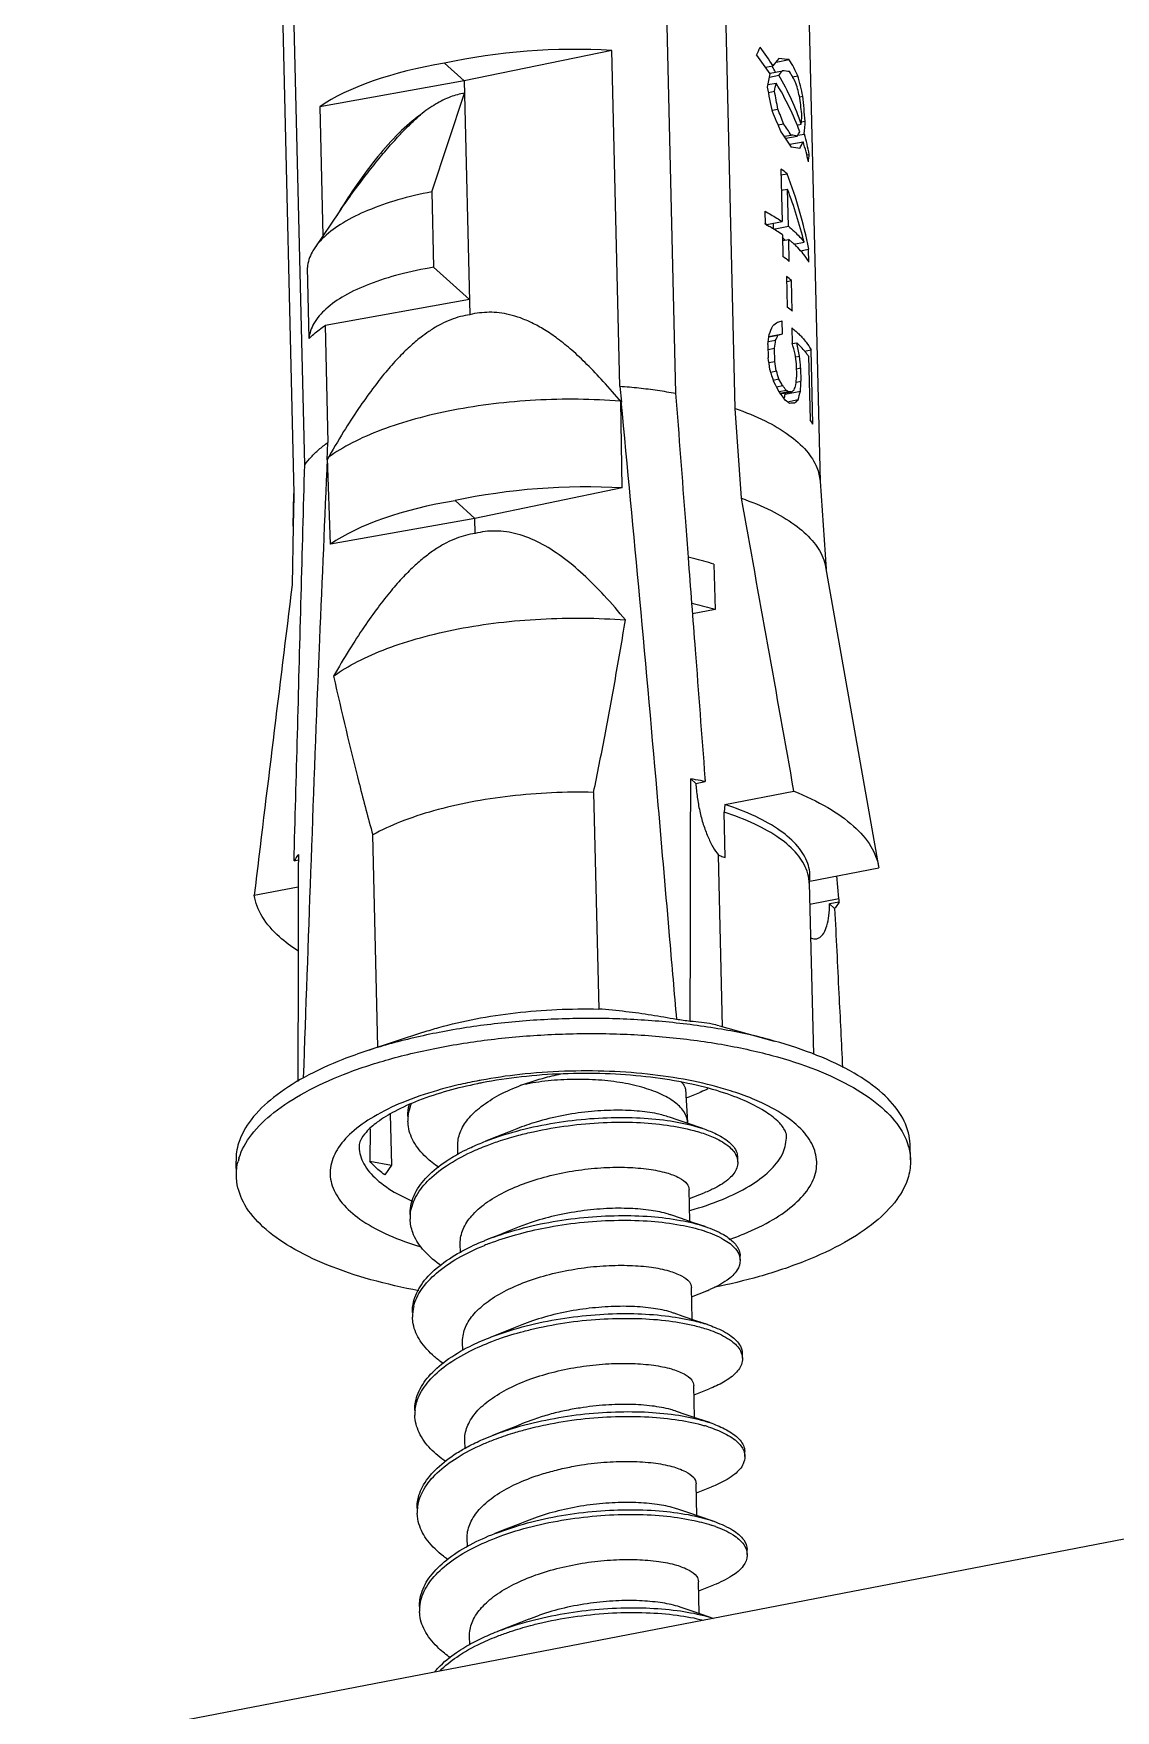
# Model space of a CAD drawing. Header units: millimetres. Extents: x 306 to 1885, y 393 to 1000.
# Drawn here: x 826.58 to 839.74, y 707.67 to 728.05 of the extents above; entities that cross this region are included whole.
import ezdxf

# ---------------------------------------------------------------- set-up
doc = ezdxf.new("R2010")
doc.units = ezdxf.units.MM

# ---------------------------------------------------------------- blocks, each defined once
blk = doc.blocks.new('u51')
at = {"color": 7}
for p, q in [((5.06, -62.836), (54.613, -53.288)), ((49.308, -54.558), (49.311, -54.663)), ((46.517, -54.938), (46.526, -55.326)), ((48.591, -54.872), (48.46, -54.92)), ((46.523, -55.215), (46.341, -55.287)), ((45.934, -55.658), (45.935, -55.716)), ((49.337, -55.756), (49.339, -55.855)), ((46.545, -56.13), (46.555, -56.518)), ((48.489, -56.112), (48.62, -56.064)), ((46.552, -56.407), (46.37, -56.479)), ((45.962, -56.85), (45.964, -56.908)), ((49.366, -56.943), (49.368, -57.047)), ((48.517, -57.304), (48.648, -57.256)), ((46.574, -57.322), (46.583, -57.71)), ((46.581, -57.599), (46.399, -57.67)), ((45.991, -58.042), (45.993, -58.1)), ((49.394, -58.135), (49.397, -58.239)), ((48.546, -58.496), (48.677, -58.448)), ((46.603, -58.514), (46.612, -58.902)), ((46.61, -58.791), (46.427, -58.862)), ((46.02, -59.234), (46.021, -59.292)), ((49.423, -59.331), (49.426, -59.431)), ((46.632, -59.706), (46.641, -60.094)), ((48.575, -59.688), (48.706, -59.64)), ((46.638, -59.983), (46.456, -60.054)), ((50.261, -60.388), (50.342, -60.274)), ((52.146, -60.255), (52.151, -60.439)), ((43.949, -60.453), (43.953, -60.636)), ((46.049, -60.426), (46.05, -60.484)), ((49.452, -60.518), (49.455, -60.624)), ((50.523, -60.437), (50.261, -60.388)), ((50.276, -61.01), (50.261, -60.388)), ((50.521, -60.833), (50.523, -60.437)), ((46.475, -60.836), (46.664, -60.899)), ((46.66, -60.898), (46.661, -60.908)), ((46.686, -61.316), (46.661, -60.908)), ((45.18, -63.818), (45.13, -61.74)), ((46.271, -62.082), (45.605, -61.898)), ((49.872, -62.006), (50.562, -61.779)), ((50.426, -61.823), (50.488, -64.405)), ((46.233, -62.071), (46.283, -64.16)), ((47.803, -64.922), (47.74, -62.288)), ((44.818, -63.587), (44.933, -63.565)), ((45.174, -63.564), (44.822, -63.632)), ((44.871, -63.509), (44.933, -63.565)), ((44.822, -63.632), (44.843, -63.908)), ((51.929, -63.671), (51.394, -63.774)), ((45.174, -63.844), (44.334, -64.006)), ((44.337, -64.022), (44.334, -64.006)), ((45.177, -63.818), (45.173, -63.852)), ((44.981, -67.663), (44.337, -64.022)), ((46.202, -64.13), (46.215, -64.68)), ((51.445, -64.089), (51.393, -64.1)), ((51.393, -64.168), (51.393, -64.1)), ((51.444, -64.136), (51.443, -64.169)), ((46.206, -64.774), (45.366, -64.936)), ((46.206, -64.774), (46.215, -64.68)), ((50.651, -65.022), (50.653, -65.028)), ((46.559, -65.031), (46.444, -65.053)), ((46.559, -65.031), (46.621, -65.087)), ((46.326, -67.146), (46.6, -67.093)), ((46.34, -67.696), (46.326, -67.146)), ((51.454, -68.158), (51.468, -67.445)), ((45.049, -68.706), (44.976, -67.635)), ((49.243, -68.07), (49.247, -68.253)), ((49.247, -68.253), (51.003, -67.939)), ((51.003, -67.939), (51.037, -68.983)), ((47.454, -68.623), (49.247, -68.253)), ((49.485, -68.468), (49.247, -68.253)), ((51.454, -68.158), (51.446, -68.554)), ((51.446, -68.529), (51.454, -68.158)), ((45.4, -83.262), (45.048, -68.695)), ((46.004, -68.497), (46.079, -69.588)), ((47.454, -68.623), (47.471, -69.677)), ((51.446, -68.54), (51.446, -68.529)), ((51.446, -68.554), (51.446, -68.54)), ((51.798, -83.133), (51.446, -68.554)), ((51.042, -68.966), (51.033, -69.176)), ((51.315, -68.905), (51.667, -83.484)), ((51.067, -70.598), (51.033, -69.176)), ((45.135, -69.398), (45.157, -70.303)), ((45.187, -70.223), (45.169, -69.451)), ((45.446, -69.67), (45.316, -69.696)), ((46.079, -69.588), (46.431, -84.167)), ((47.483, -69.86), (47.465, -69.664)), ((45.338, -69.91), (45.28, -69.922)), ((45.28, -69.922), (45.284, -70.081)), ((45.471, -69.763), (45.287, -69.799)), ((45.528, -69.765), (45.397, -69.791)), ((45.534, -69.774), (45.435, -69.793)), ((45.546, -69.795), (45.461, -69.812)), ((45.579, -69.852), (45.503, -69.866)), ((47.157, -84.353), (46.805, -69.774)), ((47.483, -69.86), (47.582, -73.941)), ((45.335, -70.071), (45.284, -70.081)), ((45.337, -70.131), (45.333, -69.971)), ((45.617, -69.934), (45.548, -69.947)), ((45.648, -70.032), (45.58, -70.045)), ((45.237, -70.287), (45.157, -70.303)), ((45.344, -70.215), (45.298, -70.224)), ((45.67, -70.147), (45.598, -70.161)), ((45.598, -70.161), (45.602, -70.32)), ((45.681, -70.305), (45.602, -70.32)), ((45.682, -70.365), (45.678, -70.205)), ((45.387, -70.377), (45.332, -70.387)), ((45.392, -70.569), (45.388, -70.383)), ((45.672, -70.463), (45.505, -70.496)), ((45.505, -70.496), (45.509, -70.655)), ((45.673, -70.458), (45.561, -70.479)), ((45.678, -70.401), (45.589, -70.418)), ((51.262, -70.439), (51.283, -71.302)), ((49.376, -73.571), (49.307, -70.729)), ((49.312, -70.912), (51.067, -70.598)), ((45.386, -70.773), (45.395, -71.145)), ((45.456, -71.193), (45.447, -70.821)), ((49.312, -70.912), (49.748, -71.305)), ((45.454, -71.134), (45.395, -71.145)), ((49.77, -72.222), (49.748, -71.305)), ((45.183, -71.367), (45.187, -71.527)), ((45.287, -71.507), (45.187, -71.527)), ((45.424, -71.377), (45.43, -71.644)), ((45.507, -71.701), (45.5, -71.435)), ((50.895, -71.979), (51.193, -71.541)), ((45.367, -71.588), (45.243, -71.612)), ((45.505, -71.629), (45.43, -71.644)), ((51.132, -73.257), (51.094, -71.687)), ((45.613, -71.769), (45.434, -71.803)), ((45.434, -71.803), (45.445, -72.256)), ((45.695, -71.825), (45.511, -71.86)), ((45.526, -72.499), (45.511, -71.86)), ((45.619, -71.84), (45.618, -71.772)), ((45.721, -71.988), (45.718, -71.828)), ((45.52, -72.241), (45.445, -72.256)), ((49.77, -72.222), (49.372, -73.422)), ((45.524, -72.427), (45.449, -72.442)), ((45.21, -72.672), (45.18, -72.678)), ((45.32, -72.91), (45.24, -72.925)), ((45.418, -72.8), (45.255, -72.831)), ((45.466, -72.873), (45.325, -72.9)), ((45.482, -72.897), (45.401, -72.912)), ((45.275, -73.073), (45.229, -73.082)), ((45.329, -73.034), (45.277, -73.044)), ((45.559, -73.037), (45.492, -73.05)), ((45.296, -73.378), (45.259, -73.386)), ((45.632, -73.215), (45.562, -73.228)), ((49.376, -73.571), (51.132, -73.257)), ((45.682, -73.526), (45.584, -73.544)), ((45.675, -73.43), (45.602, -73.444)), ((47.582, -73.941), (49.376, -73.571)), ((49.614, -73.786), (49.376, -73.571)), ((45.383, -73.622), (45.317, -73.634)), ((45.657, -73.665), (45.507, -73.694)), ((45.664, -73.617), (45.55, -73.639)), ((45.711, -73.737), (45.621, -73.754)), ((45.584, -73.798), (45.423, -73.829))]:
    blk.add_line(p, q, dxfattribs=at)
for points in [[(48.591, -54.872), (48.692, -54.831), (48.839, -54.773), (48.973, -54.721)], [(46.347, -54.881), (46.473, -54.923), (46.629, -54.976), (46.737, -55.013)], [(48.62, -56.064), (48.721, -56.023), (48.868, -55.965), (49.002, -55.913)], [(46.36, -56.068), (46.501, -56.115), (46.657, -56.168), (46.766, -56.205)], [(46.389, -57.26), (46.53, -57.307), (46.687, -57.36), (46.794, -57.397)], [(48.648, -57.256), (48.75, -57.215), (48.897, -57.157), (49.031, -57.105)], [(48.677, -58.448), (48.778, -58.407), (48.925, -58.349), (49.06, -58.297)], [(46.417, -58.452), (46.559, -58.499), (46.715, -58.552), (46.823, -58.589)], [(48.706, -59.64), (48.807, -59.599), (48.954, -59.541), (49.088, -59.489)], [(46.446, -59.644), (46.588, -59.691), (46.744, -59.744), (46.852, -59.781)], [(48.735, -60.832), (48.836, -60.791), (48.983, -60.733), (49.117, -60.681)], [(46.664, -60.899), (46.773, -60.936), (46.881, -60.973)], [(46.679, -61.208), (46.654, -61.218), (46.51, -61.275)]]:
    blk.add_lwpolyline(points, dxfattribs=at)
for centre, radius, start, end in [((49.415, -54.976), 0.504, 354.7039, 1.1412), ((46.887, -54.436), 1.66, 250.0499, 252.0039), ((49.454, -56.171), 0.493, 352.1502, 1.5542), ((46.984, -55.411), 1.888, 252.2546, 253.6495), ((49.498, -57.361), 0.478, 354.6307, 1.3302), ((49.492, -58.553), 0.512, 346.7225, 1.2393), ((47.014, -60.368), 1.616, 111.8445, 112.8096), ((47.034, -60.417), 1.669, 111.322, 111.8467), ((47.904, -56.392), 3.262, 290.9606, 292.0734), ((47.007, -57.909), 1.768, 251.5713, 251.9629), ((49.561, -59.748), 0.473, 354.8527, 1.6505), ((51.426, -60.263), 0.72, 342.8386, 346.1082), ((46.869, -60.905), 0.209, 180.9523, 185.0288), ((49.563, -60.934), 0.498, 354.6447, 1.1489), ((48.088, -55.816), 5.677, 280.9046, 281.4415), ((48.056, -55.359), 6.165, 280.3852, 280.9053), ((48.13, -55.734), 5.783, 280.8839, 283.1819), ((47.739, -55.004), 7.219, 261.1414, 262.4887), ((43.021, -63.767), 1.807, 4.2975, 5.7168), ((-1028.583, 66.508), 1088.326, 352.930036, 353.130174), ((45.665, -63.804), 0.484, 181.6257, 184.4919), ((50.638, -63.601), 0.943, 323.0698, 325.0182), ((50.704, -63.646), 0.864, 324.9883, 329.1221), ((53.854, -64.2), 2.411, 177.3806, 178.5009), ((19.155, -73.009), 32.493, 14.2299, 15.3558), ((935.925, 92.846), 904.428, 190.046915, 190.27614), ((1.49, -77.446), 50.707, 12.6591, 14.1765), ((45.845, -65.145), 0.606, 4.34, 8.6995), ((47.67, -59.128), 6.05, 258.3069, 258.8714), ((47.716, -58.892), 6.291, 258.8748, 259.9747), ((45.779, -69.032), 0.741, 209.5787, 214.4705), ((46.39, -68.346), 1.626, 233.3232, 235.6171), ((46.385, -68.49), 1.612, 233.8903, 235.0473), ((45.862, -69.76), 0.818, 214.4589, 217.637), ((45.909, -69.724), 0.878, 217.6199, 219.2076), ((45.977, -69.668), 0.966, 219.2544, 223.6228), ((46.087, -69.563), 1.117, 223.6173, 227.5233), ((46.31, -69.662), 1.445, 230.2264, 233.3194), ((46.306, -70.052), 1.423, 230.2031, 233.3427), ((46.099, -70.776), 1.095, 224.5199, 225.2904), ((46.386, -70.166), 1.547, 231.524, 235.0735), ((46.146, -70.729), 1.161, 225.3065, 227.8005), ((46.21, -70.659), 1.256, 227.7924, 229.5156), ((46.277, -70.58), 1.359, 229.5202, 231.472), ((46.163, -71.025), 0.919, 221.5437, 222.1032), ((46.194, -70.998), 0.96, 222.1141, 224.1951), ((46.611, -70.494), 1.616, 235.4672, 236.1983), ((46.805, -69.769), 2.329, 241.6422, 242.165), ((46.631, -70.465), 1.651, 236.1965, 236.4201), ((42.605, -66.825), 9.764, 328.1342, 328.4504), ((46.395, -71.253), 1.52, 231.4922, 235.1053)]:
    blk.add_arc(centre, radius, start, end, dxfattribs=at)
for centre, major_axis, ratio, start_param, end_param in [((48.216, -67.323), (3.201, -0.006), 0.38893, -1.162162, -0.513136), ((48.216, -67.323), (3.197, 0.162), 0.407554, -1.832151, -1.183125), ((48.259, -69.106), (2.349, 3.812), 0.551564, -4.237795, -4.211859), ((48.259, -69.123), (3.167, 1.033), 0.246051, 2.640896, 2.675474), ((48.259, -69.092), (3.187, 0.556), 0.042755, -2.720906, -2.67763), ((48.259, -69.106), (2.202, 3.573), 0.551564, -4.22456, -4.20973), ((48.253, -68.873), (3.14, -0.939), 0.71832, -2.406864, -2.363283), ((48.251, -68.778), (1.057, 14.257), 0.202214, -4.625782, -4.617132), ((48.267, -69.435), (1.198, 11.179), 0.255105, -4.645742, -4.637098), ((48.265, -69.348), (2.593, 3.203), 0.561879, -4.152469, -4.135178), ((48.263, -69.275), (3.176, 0.901), 0.181166, 2.641857, 2.667811), ((48.262, -69.219), (3.189, 0.48), 0.101259, -2.701289, -2.675298), ((48.257, -69.036), (3.178, -0.663), 0.674459, -2.488662, -2.46257), ((48.251, -68.778), (0.991, 13.366), 0.202214, -4.623653, -4.622654), ((48.254, -68.909), (-2.505, 2.595), 0.77897, 1.225063, 1.25124), ((48.249, -68.711), (-2.235, 3.063), 0.757619, 1.378357, 1.413425), ((48.237, -68.192), (-1.442, 6.265), 0.464905, -4.543865, -4.517414), ((48.285, -70.187), (-1.591, 16.545), 0.179147, 1.5472, 1.555849), ((48.245, -68.526), (-1.47, 5.743), 0.5038, -4.59257, -4.575062), ((48.214, -67.241), (-1.516, 13.466), 0.220033, -4.527467, -4.518693), ((48.185, -66.036), (-1.591, 16.545), 0.179147, -4.483732, -4.474883), ((48.277, -69.859), (-1.442, 6.265), 0.464905, 7.805353, 7.831289), ((48.269, -69.53), (-1.516, 13.466), 0.220033, -4.69248, -4.683836), ((48.271, -69.622), (-1.517, 5.214), 0.549082, 1.531072, 1.557012), ((48.322, -71.724), (1.198, 11.179), 0.255105, 1.472301, 1.481074), ((48.28, -69.979), (3.185, 0.676), 0.043463, 2.584807, 2.61969), ((48.291, -70.439), (2.593, 3.203), 0.561879, -4.291547, -4.274039), ((48.299, -70.773), (2.349, 3.812), 0.551564, -4.455463, -4.429012), ((48.351, -72.929), (1.057, 14.257), 0.202214, 1.40495, 1.413799), ((48.284, -70.139), (3.185, 0.676), 0.043463, 2.584807, 2.61969), ((48.287, -70.254), (3.167, 1.033), 0.246051, 2.484257, 2.519325), ((48.321, -71.699), (-1.908, 3.684), 0.706196, 1.176305, 1.410815), ((48.317, -71.511), (-1.897, 3.707), 0.703886, 1.250456, 1.414979), ((48.307, -71.113), (2.281, 3.985), 0.545413, -4.048997, -4.02558), ((48.348, -72.811), (2.939, -1.682), 0.775373, -2.552895, -2.465509), ((48.344, -72.654), (2.939, -1.682), 0.775373, -2.529477, -2.443036), ((48.329, -72.024), (3.123, 1.434), 0.387487, 2.668754, 2.716285), ((48.334, -72.201), (3.189, 0.462), 0.11506, -2.847848, -2.756937), ((48.334, -72.201), (3.183, -0.608), 0.663239, -2.600714, -2.509803), ((48.308, -71.14), (1.463, 7.66), 0.359874, -4.409085, -4.388043), ((48.334, -72.218), (3.123, 1.434), 0.387487, 2.643354, 2.673373), ((48.344, -72.654), (2.939, -1.682), 0.775373, -2.400124, -2.185783), ((48.337, -72.346), (3.189, 0.462), 0.11506, -2.822448, -2.756937), ((48.337, -72.346), (3.183, -0.608), 0.663239, -2.600714, -2.535202), ((48.329, -72.024), (-1.805, 3.93), 0.680837, 1.496448, 1.556807), ((48.385, -74.325), (-1.441, 9.954), 0.297032, 1.402673, 1.433361), ((48.318, -71.575), (1.463, 7.66), 0.359874, -4.451189, -4.438073), ((48.374, -73.89), (-1.441, 9.954), 0.297032, 1.452704, 1.474686), ((48.348, -72.811), (2.939, -1.682), 0.775373, -2.423405, -2.209064), ((48.334, -72.218), (-1.805, 3.93), 0.680837, 1.471048, 1.515482), ((48.363, -73.441), (-1.805, 3.93), 0.680837, 1.254267, 1.314626), ((48.359, -73.246), (-1.805, 3.93), 0.680837, 1.295592, 1.340026), ((48.318, -71.575), (-1.441, 9.954), 0.297032, -4.58861, -4.566627), ((48.308, -71.14), (-1.441, 9.954), 0.297032, -4.547285, -4.516597), ((48.344, -72.641), (3.201, -0.006), 0.38893, -1.162162, -0.513136), ((48.356, -73.118), (3.183, -0.608), 0.663239, -2.666225, -2.600714), ((48.374, -73.89), (1.463, 7.66), 0.359874, -4.701927, -4.688811), ((48.385, -74.325), (1.463, 7.66), 0.359874, 7.814413, 7.835455), ((48.359, -73.263), (3.183, -0.608), 0.663239, -2.691624, -2.600714), ((48.356, -73.118), (3.189, 0.462), 0.11506, -2.756937, -2.691426), ((48.359, -73.246), (3.123, 1.434), 0.387487, 2.482313, 2.512332), ((48.363, -73.441), (3.123, 1.434), 0.387487, 2.439401, 2.486932), ((48.359, -73.263), (2.935, -0.561), 0.663239, -2.655168, -2.6193), ((48.348, -72.811), (2.939, -1.682), 0.775373, -2.166151, -2.07971), ((48.344, -72.654), (2.939, -1.682), 0.775373, -2.143678, -2.056293), ((48.344, -72.641), (3.197, 0.162), 0.407554, -1.832151, -1.183125), ((48.359, -73.263), (3.189, 0.462), 0.11506, -2.756937, -2.666026), ((48.385, -74.352), (2.281, 3.985), 0.545413, -4.522181, -4.498764)]:
    blk.add_ellipse(centre, major_axis=major_axis, ratio=ratio, start_param=start_param, end_param=end_param, dxfattribs=at)
for points, start_tangent, end_tangent in [([(49.67, -54.243), (49.467, -54.41), (49.17, -54.579), (48.953, -54.671)], (-0.704635, -0.70957), (-0.93421, -0.356724)), ([(49.732, -54.234), (49.693, -54.278), (49.468, -54.467), (49.268, -54.588)], (-0.640536, -0.767928), (-0.884149, -0.467205)), ([(49.543, -54.402), (49.684, -54.515), (49.843, -54.71), (49.915, -54.917), (49.918, -54.966)], (0.820117, -0.572196), (0.020393, -0.999792)), ([(49.268, -54.588), (49.171, -54.636), (48.973, -54.721)], (-0.884149, -0.467205), (-0.931997, -0.362467)), ([(48.973, -54.721), (48.817, -54.778), (48.42, -54.888), (48, -54.964), (47.575, -55.003), (47.164, -55.007), (46.788, -54.976), (46.462, -54.914), (46.348, -54.881)], (-0.931997, -0.362467), (-0.951613, 0.3073)), ([(48.569, -54.794), (48.419, -54.831), (47.998, -54.906), (47.573, -54.946), (47.163, -54.95), (46.786, -54.919), (46.466, -54.858)], (-0.966818, -0.255465), (-0.969004, 0.247045)), ([(49.311, -54.663), (49.31, -54.702), (49.261, -54.871), (49.147, -55.031), (48.972, -55.178), (48.742, -55.31), (48.472, -55.42)], (0.027697, -0.999616), (-0.946321, -0.323229)), ([(48.953, -54.671), (48.815, -54.72), (48.569, -54.794)], (-0.93421, -0.356724), (-0.966818, -0.255465)), ([(46.737, -55.013), (46.78, -55.027), (46.991, -55.072), (47.244, -55.095), (47.53, -55.094), (47.842, -55.064), (48.16, -55.006), (48.46, -54.92)], (0.943724, -0.330734), (0.946321, 0.323229)), ([(49.916, -55.022), (49.895, -55.128), (49.786, -55.335), (49.591, -55.531), (49.321, -55.708), (48.987, -55.861)], (-0.091869, -0.995771), (-0.933625, -0.358251)), ([(49.919, -55.023), (49.897, -55.185), (49.787, -55.392), (49.593, -55.588), (49.322, -55.766), (49.303, -55.776)], (0.020393, -0.999792), (-0.882461, -0.470386)), ([(45.934, -55.658), (45.934, -55.649), (45.983, -55.519), (46.121, -55.396), (46.341, -55.287)], (-0.035502, 0.99937), (0.931681, 0.363279)), ([(48.472, -55.42), (48.175, -55.504), (47.865, -55.562), (47.56, -55.592), (47.272, -55.595), (47.011, -55.573), (46.795, -55.528), (46.641, -55.466), (46.549, -55.391), (46.527, -55.326)], (-0.946321, -0.323229), (-0.064729, 0.997903)), ([(49.576, -55.597), (49.629, -55.636), (49.82, -55.825), (49.926, -56.028), (49.947, -56.158)], (0.817563, -0.575839), (0.026417, -0.999651)), ([(45.976, -55.777), (45.934, -55.658)], (-0.557369, 0.830265), (-0.035502, 0.99937)), ([(46.36, -56.068), (46.322, -56.054), (46.108, -55.952), (45.977, -55.834), (45.935, -55.716)], (-0.948, 0.318269), (-0.035502, 0.99937)), ([(46.321, -55.997), (46.106, -55.895), (45.976, -55.777)], (-0.939907, 0.341431), (-0.557369, 0.830265)), ([(49.339, -55.855), (49.339, -55.893), (49.29, -56.062), (49.176, -56.222), (49.002, -56.369), (48.771, -56.502), (48.501, -56.612)], (0.027702, -0.999616), (-0.946321, -0.323229)), ([(49.303, -55.776), (49.002, -55.913)], (-0.882461, -0.470386), (-0.93204, -0.362355)), ([(49.002, -55.913), (48.988, -55.918), (48.606, -56.041), (48.192, -56.131), (47.767, -56.184), (47.349, -56.202), (46.957, -56.184), (46.609, -56.133), (46.36, -56.068)], (-0.93204, -0.362355), (-0.948, 0.318269)), ([(48.602, -55.985), (48.191, -56.073), (47.765, -56.127), (47.347, -56.144), (46.955, -56.127), (46.608, -56.076), (46.374, -56.015)], (-0.966523, -0.256582), (-0.951002, 0.309185)), ([(48.987, -55.861), (48.602, -55.985)], (-0.933625, -0.358251), (-0.966523, -0.256582)), ([(46.766, -56.205), (46.819, -56.222), (47.03, -56.266), (47.288, -56.288), (47.575, -56.285), (47.884, -56.255), (48.194, -56.196), (48.489, -56.112)], (0.94353, -0.331288), (0.946321, 0.323229)), ([(49.942, -56.239), (49.867, -56.448), (49.705, -56.649), (49.463, -56.834), (49.151, -56.997), (49.012, -57.054)], (-0.137395, -0.990516), (-0.933962, -0.357373)), ([(49.948, -56.215), (49.944, -56.296), (49.869, -56.505), (49.706, -56.706), (49.464, -56.892), (49.328, -56.97)], (0.026417, -0.999651), (-0.883321, -0.468769)), ([(45.963, -56.85), (45.982, -56.761), (46.086, -56.634), (46.276, -56.519), (46.37, -56.478)], (-0.005292, 0.999986), (0.931771, 0.363046)), ([(47.95, -56.746), (47.638, -56.781), (47.342, -56.789), (47.073, -56.77), (46.849, -56.727), (46.686, -56.666), (46.585, -56.592), (46.555, -56.518)], (-0.987874, -0.155259), (-0.057603, 0.99834)), ([(48.501, -56.612), (48.323, -56.666), (48.138, -56.711), (47.95, -56.746)], (-0.946321, -0.323229), (-0.987874, -0.155259)), ([(45.971, -56.902), (45.968, -56.891), (45.963, -56.85)], (-0.284343, 0.958723), (-0.005292, 0.999986)), ([(49.6, -56.786), (49.785, -56.942), (49.925, -57.141), (49.976, -57.35)], (0.82034, -0.571876), (0.023989, -0.999712)), ([(46.389, -57.26), (46.21, -57.186), (46.046, -57.073), (45.969, -56.948), (45.965, -56.908)], (-0.948354, 0.317214), (-0.005292, 0.999986)), ([(46.408, -57.209), (46.209, -57.129), (46.045, -57.016), (45.971, -56.902)], (-0.952342, 0.305034), (-0.284343, 0.958723)), ([(49.368, -57.047), (49.368, -57.08), (49.321, -57.25), (49.209, -57.41), (49.033, -57.559), (48.801, -57.693), (48.529, -57.804)], (0.027654, -0.999618), (-0.946321, -0.323229)), ([(49.012, -57.054), (48.786, -57.132), (48.628, -57.177)], (-0.933962, -0.357373), (-0.966671, -0.256022)), ([(49.328, -56.97), (49.153, -57.055), (49.031, -57.105)], (-0.883321, -0.468769), (-0.931926, -0.362648)), ([(47.96, -57.36), (47.537, -57.391), (47.133, -57.387), (46.766, -57.349), (46.454, -57.28), (46.389, -57.26)], (-0.99331, -0.115477), (-0.948354, 0.317214)), ([(47.959, -57.303), (47.535, -57.334), (47.131, -57.33), (46.765, -57.291), (46.452, -57.223)], (-0.99331, -0.115477), (-0.959485, 0.281759)), ([(48.628, -57.177), (48.382, -57.235), (47.959, -57.303)], (-0.966671, -0.256022), (-0.99331, -0.115477)), ([(49.031, -57.105), (48.787, -57.19), (48.383, -57.292), (47.96, -57.36)], (-0.931926, -0.362648), (-0.99331, -0.115477)), ([(46.794, -57.397), (46.864, -57.419), (47.089, -57.462), (47.358, -57.481), (47.655, -57.474), (47.967, -57.438)], (0.94352, -0.331316), (0.987874, 0.155259)), ([(47.967, -57.438), (48.155, -57.404), (48.34, -57.359), (48.517, -57.304)], (0.987874, 0.155259), (0.946321, 0.323229)), ([(49.974, -57.406), (49.936, -57.56), (49.806, -57.765), (49.594, -57.957), (49.308, -58.129), (49.038, -58.247)], (-0.092816, -0.995683), (-0.934374, -0.356294)), ([(49.977, -57.407), (49.937, -57.617), (49.808, -57.822), (49.595, -58.014), (49.309, -58.187), (49.06, -58.297)], (0.023989, -0.999712), (-0.932053, -0.362321)), ([(45.992, -58.042), (45.994, -58.003), (46.064, -57.874), (46.222, -57.753), (46.399, -57.67)], (-0.043425, 0.999057), (0.931943, 0.362605)), ([(48.529, -57.804), (48.234, -57.888), (47.926, -57.946), (47.619, -57.976), (47.331, -57.979), (47.071, -57.957), (46.857, -57.913), (46.702, -57.852), (46.609, -57.777), (46.584, -57.71)], (-0.946321, -0.323229), (-0.063807, 0.997962)), ([(46.016, -58.132), (45.992, -58.042)], (-0.443443, 0.896302), (-0.043425, 0.999057)), ([(49.631, -57.979), (49.737, -58.061), (49.91, -58.254), (49.996, -58.46), (50.004, -58.542)], (0.818778, -0.57411), (0.02198, -0.999758)), ([(46.417, -58.452), (46.324, -58.417), (46.128, -58.311), (46.017, -58.189), (45.994, -58.1)], (-0.94819, 0.317704), (-0.043425, 0.999057)), ([(46.433, -58.4), (46.323, -58.36), (46.127, -58.253), (46.016, -58.132)], (-0.951591, 0.307366), (-0.443443, 0.896302)), ([(49.06, -58.297), (48.963, -58.333), (48.571, -58.449), (48.154, -58.53), (47.728, -58.576), (47.314, -58.585), (46.931, -58.559), (46.596, -58.502), (46.417, -58.452)], (-0.932053, -0.362321), (-0.94819, 0.317704)), ([(49.397, -58.239), (49.396, -58.271), (49.351, -58.441), (49.238, -58.601), (49.062, -58.751), (48.83, -58.885), (48.558, -58.996)], (0.027625, -0.999618), (-0.946321, -0.323229)), ([(49.038, -58.247), (48.961, -58.276), (48.654, -58.37)], (-0.934374, -0.356294), (-0.966914, -0.255102)), ([(48.654, -58.37), (48.57, -58.391), (48.152, -58.473), (47.727, -58.518), (47.313, -58.527), (46.929, -58.502), (46.594, -58.444), (46.433, -58.4)], (-0.966914, -0.255102), (-0.951591, 0.307366)), ([(46.823, -58.589), (46.861, -58.602), (47.075, -58.648), (47.336, -58.672), (47.624, -58.669), (47.932, -58.64), (48.247, -58.582), (48.546, -58.496)], (0.943811, -0.330486), (0.946321, 0.323229)), ([(49.991, -58.671), (49.895, -58.879), (49.714, -59.077), (49.455, -59.258), (49.13, -59.415)], (-0.229904, -0.973213), (-0.92668, -0.375852)), ([(50.006, -58.599), (49.992, -58.728), (49.897, -58.936), (49.715, -59.134), (49.456, -59.315), (49.388, -59.353)], (0.02198, -0.999758), (-0.882652, -0.470027)), ([(43.949, -60.453), (43.974, -60.254), (44.116, -59.971), (44.379, -59.7), (44.752, -59.449), (45.227, -59.226), (45.788, -59.036), (46.333, -58.905)], (-0.020673, 0.999786), (0.979846, 0.199756)), ([(46.02, -59.234), (46.055, -59.116), (46.18, -58.991), (46.388, -58.878)], (-0.01171, 0.999931), (0.921777, 0.387722)), ([(48.558, -58.996), (48.263, -59.08), (47.955, -59.138), (47.648, -59.168), (47.36, -59.171), (47.1, -59.149), (46.887, -59.105), (46.732, -59.044), (46.638, -58.97), (46.613, -58.902)], (-0.946321, -0.323229), (-0.063408, 0.997988)), ([(49.929, -58.864), (50.511, -58.998), (51.046, -59.179), (51.487, -59.396), (51.823, -59.641), (52.044, -59.909), (52.141, -60.189), (52.146, -60.255)], (0.983205, -0.182506), (0.020361, -0.999793)), ([(46.029, -59.288), (46.021, -59.245), (46.02, -59.234)], (-0.310699, 0.950508), (-0.01171, 0.999931)), ([(46.446, -59.644), (46.223, -59.546), (46.078, -59.429), (46.022, -59.303), (46.022, -59.292)], (-0.948135, 0.317869), (-0.01171, 0.999931)), ([(46.448, -59.587), (46.221, -59.488), (46.077, -59.372), (46.029, -59.288)], (-0.948715, 0.316132), (-0.310699, 0.950508)), ([(49.661, -59.172), (49.678, -59.184), (49.882, -59.37), (50.002, -59.571), (50.033, -59.734)], (0.818654, -0.574287), (0.027864, -0.999612)), ([(46.154, -59.486), (45.972, -59.556), (45.619, -59.729), (45.351, -59.923), (45.173, -60.132), (45.093, -60.35), (45.114, -60.568), (45.235, -60.778), (45.452, -60.973), (45.756, -61.147), (45.871, -61.198)], (-0.943125, -0.332438), (0.924351, -0.381543)), ([(49.088, -59.489), (48.755, -59.6), (48.346, -59.695), (47.921, -59.754), (47.5, -59.777), (47.103, -59.765), (46.747, -59.719), (46.449, -59.645), (46.446, -59.644)], (-0.931947, -0.362594), (-0.948135, 0.317869)), ([(49.426, -59.431), (49.425, -59.462), (49.38, -59.632), (49.268, -59.792), (49.092, -59.943), (48.859, -60.077), (48.587, -60.188)], (0.02759, -0.999619), (-0.946321, -0.323229)), ([(49.071, -59.438), (48.754, -59.543), (48.688, -59.561)], (-0.933805, -0.357783), (-0.96656, -0.256442)), ([(49.388, -59.353), (49.131, -59.472), (49.088, -59.489)], (-0.882652, -0.470027), (-0.931947, -0.362594)), ([(49.449, -61.365), (49.701, -61.299), (50.124, -61.153), (50.476, -60.979), (50.744, -60.786), (50.922, -60.576), (51.003, -60.358), (50.981, -60.14), (50.86, -59.93), (50.644, -59.735), (50.339, -59.561), (49.957, -59.414), (49.9, -59.396)], (0.973562, 0.228422), (-0.95787, 0.287201)), ([(48.688, -59.561), (48.344, -59.638), (47.919, -59.697), (47.499, -59.72), (47.101, -59.708), (46.746, -59.662), (46.459, -59.591)], (-0.96656, -0.256442), (-0.950853, 0.309642)), ([(46.852, -59.781), (46.892, -59.794), (47.104, -59.84), (47.359, -59.863), (47.645, -59.862), (47.956, -59.832), (48.275, -59.774), (48.575, -59.688)], (0.943786, -0.330557), (0.946321, 0.323229)), ([(46.634, -59.839), (46.578, -59.855), (46.189, -59.994), (45.872, -60.159), (45.639, -60.345), (45.498, -60.543), (45.456, -60.746), (45.456, -60.749)], (-0.962783, -0.270276), (0.04658, -0.998915)), ([(50.031, -59.79), (49.971, -59.991), (49.823, -60.194), (49.592, -60.382), (49.291, -60.549), (49.098, -60.631)], (-0.089772, -0.995962), (-0.934131, -0.356929)), ([(50.034, -59.791), (50.033, -59.838), (49.973, -60.048), (49.824, -60.251), (49.594, -60.44), (49.412, -60.547)], (0.027864, -0.999612), (-0.883983, -0.467519)), ([(46.05, -60.426), (46.06, -60.357), (46.15, -60.23), (46.327, -60.112), (46.456, -60.054)], (-0.020502, 0.99979), (0.931938, 0.362618)), ([(48.587, -60.188), (48.292, -60.272), (47.984, -60.33), (47.677, -60.36), (47.389, -60.363), (47.129, -60.341), (46.917, -60.297), (46.761, -60.236), (46.667, -60.162), (46.642, -60.094)], (-0.946321, -0.323229), (-0.062941, 0.998017)), ([(50.655, -60.624), (50.655, -60.609), (50.597, -60.408), (50.441, -60.218), (50.194, -60.045), (50.002, -59.951)], (0.000919, 1), (-0.918732, 0.394882)), ([(50.342, -60.274), (50.411, -60.326), (50.471, -60.381), (50.523, -60.437)], (0.812837, -0.582491), (0.64605, -0.763295)), ([(52.146, -60.255), (52.126, -60.435)], (0.020361, -0.999793), (-0.240072, -0.970755)), ([(43.976, -60.626), (43.957, -60.541), (43.949, -60.453)], (-0.284411, 0.958703), (-0.020673, 0.999786)), ([(46.06, -60.487), (46.05, -60.426)], (-0.314716, 0.949186), (-0.020502, 0.99979)), ([(46.475, -60.836), (46.33, -60.778), (46.153, -60.668), (46.062, -60.544), (46.052, -60.484)], (-0.948372, 0.31716), (-0.020502, 0.99979)), ([(46.493, -60.785), (46.328, -60.721), (46.151, -60.611), (46.06, -60.487)], (-0.952139, 0.305666), (-0.314716, 0.949186)), ([(49.686, -60.362), (49.839, -60.486), (49.991, -60.679), (50.058, -60.884), (50.06, -60.924)], (0.820229, -0.572035), (0.0206, -0.999788)), ([(52.115, -60.475), (51.963, -60.758), (51.691, -61.029)], (-0.295056, -0.95548), (-0.783149, -0.621833)), ([(51.696, -61.212), (51.967, -60.942), (52.119, -60.659), (52.151, -60.439)], (0.783149, 0.621833), (-0.020044, 0.999799)), ([(43.954, -60.636), (43.959, -60.71), (44.062, -60.993), (44.29, -61.262), (44.634, -61.509), (45.086, -61.725), (45.605, -61.898)], (0.019979, -0.9998), (0.963908, -0.266237)), ([(46.92, -61.948), (46.249, -61.859), (45.634, -61.724), (45.093, -61.547), (44.643, -61.333), (44.296, -61.089), (44.065, -60.822), (43.976, -60.626)], (-0.995628, 0.093409), (-0.284411, 0.958703)), ([(49.117, -60.681), (48.934, -60.746), (48.536, -60.854), (48.114, -60.928), (47.69, -60.965), (47.281, -60.966), (46.907, -60.933), (46.585, -60.869), (46.475, -60.836)], (-0.93197, -0.362535), (-0.948372, 0.31716)), ([(49.455, -60.624), (49.425, -60.787), (49.33, -60.948), (49.169, -61.102), (48.949, -61.243), (48.686, -61.361)], (0.023254, -0.99973), (-0.935463, -0.353426)), ([(49.098, -60.631), (48.933, -60.689), (48.713, -60.754)], (-0.934131, -0.356929), (-0.966773, -0.255636)), ([(49.412, -60.547), (49.293, -60.606), (49.117, -60.681)], (-0.883983, -0.467519), (-0.93197, -0.362535)), ([(49.214, -61.379), (49.574, -61.293), (49.931, -61.175), (50.22, -61.044), (50.433, -60.912), (50.57, -60.789), (50.638, -60.689), (50.655, -60.624)], (0.980123, 0.198391), (-0.001839, 0.999998)), ([(45.456, -60.749), (45.479, -60.819), (45.563, -60.924), (45.725, -61.048), (45.973, -61.177), (46.305, -61.296), (46.708, -61.395), (47.167, -61.465), (47.662, -61.501), (48.174, -61.5), (48.681, -61.463), (49.162, -61.39)], (0.046404, -0.998923), (0.981939, 0.189198)), ([(48.713, -60.754), (48.534, -60.797), (48.113, -60.87), (47.688, -60.907), (47.28, -60.909), (46.906, -60.875), (46.584, -60.811), (46.493, -60.785)], (-0.966773, -0.255636), (-0.952139, 0.305666)), ([(46.661, -60.923), (46.707, -61.044), (46.819, -61.157), (46.991, -61.256), (47.217, -61.337), (47.483, -61.395), (47.778, -61.427), (48.087, -61.432), (48.394, -61.41), (48.686, -61.361)], (0.087957, -0.996124), (0.976755, 0.214357)), ([(46.881, -60.973), (47.029, -61.014), (47.273, -61.048), (47.557, -61.057), (47.868, -61.039), (48.188, -60.991), (48.501, -60.913), (48.735, -60.832)], (0.945162, -0.326601), (0.9278, 0.373078)), ([(51.691, -61.029), (51.316, -61.274), (50.845, -61.492), (50.293, -61.676), (49.674, -61.821), (49.008, -61.923), (48.314, -61.979), (47.611, -61.988), (46.92, -61.948)], (-0.783149, -0.621833), (-0.995628, 0.093409)), ([(50.058, -60.98), (50.035, -61.092), (50.016, -61.143)], (-0.092823, -0.995683), (-0.394135, -0.919053)), ([(50.062, -60.981), (50.043, -61.127)], (0.0206, -0.999788), (-0.262901, -0.964823)), ([(45.871, -61.198), (46.139, -61.294), (46.586, -61.41), (47.083, -61.489), (47.61, -61.53), (48.157, -61.531), (48.701, -61.492), (49.167, -61.423)], (0.924351, -0.381543), (0.983616, 0.180276)), ([(46.412, -61.318), (46.499, -61.279), (46.51, -61.275)], (0.898829, 0.438298), (0.93048, 0.366343)), ([(46.742, -61.407), (46.712, -61.375), (46.687, -61.316)], (-0.76629, 0.642495), (-0.138114, 0.990416)), ([(50.562, -61.779), (50.851, -61.675), (51.321, -61.457), (51.696, -61.212)], (0.949902, 0.312548), (0.783149, 0.621833)), ([(48.686, -61.361), (48.388, -61.455), (48.174, -61.504)], (-0.935463, -0.353426), (-0.981931, -0.189242)), ([(51.329, -61.452), (51.24, -63.949), (51.143, -66.514), (51.132, -66.781)], (-0.034202, -0.999415), (-0.041939, -0.99912)), ([(51.393, -64.1), (51.395, -63.185), (51.397, -62.201), (51.399, -61.406)], (0.002813, 0.999996), (0.0016, 0.999999)), ([(44.871, -63.509), (44.82, -62.478), (44.775, -61.577)], (-0.049777, 0.99876), (-0.049003, 0.998799)), ([(45.605, -61.898), (45.629, -61.905), (46.249, -62.042), (46.924, -62.131)], (0.963908, -0.266237), (0.995628, -0.093409)), ([(49.679, -62.004), (50.298, -61.859), (50.562, -61.779)], (0.981939, 0.189198), (0.949902, 0.312548)), ([(46.275, -62.083), (46.36, -62.104), (46.491, -62.125), (46.627, -62.137)], (0.964098, -0.265547), (0.998909, -0.046707)), ([(46.627, -62.137), (46.625, -63.121), (46.623, -64.104), (46.621, -65.087)], (-0.001538, -0.999999), (-0.002849, -0.999996)), ([(46.878, -63.13), (46.795, -62.161)], (-0.085719, 0.996319), (-0.084666, 0.996409)), ([(46.795, -62.161), (47.098, -62.213), (47.409, -62.256), (47.74, -62.288)], (0.983461, -0.181121), (0.997264, -0.073918)), ([(46.924, -62.131), (47.614, -62.171), (48.317, -62.163), (49.012, -62.107), (49.679, -62.004)], (0.995628, -0.093409), (0.981939, 0.189198)), ([(49.236, -62.168), (48.753, -62.242), (48.249, -62.282), (47.74, -62.288)], (-0.981939, -0.189198), (-0.999711, 0.02404)), ([(49.872, -62.006), (49.685, -62.063), (49.236, -62.168)], (-0.949906, -0.312536), (-0.981939, -0.189198)), ([(45.089, -63.143), (45.053, -63.157), (45.003, -63.212), (44.966, -63.301), (44.942, -63.421), (44.933, -63.565)], (-0.979938, -0.199303), (-0.004906, -0.999988)), ([(45.166, -63.156), (45.112, -63.141), (45.089, -63.143)], (-0.886319, 0.463075), (-0.979938, -0.199303)), ([(47.471, -69.677), (47.243, -67.27), (47.02, -64.765), (46.878, -63.13)], (-0.09434, 0.99554), (-0.085719, 0.996319)), ([(51.4, -62.996), (51.623, -63.166), (51.832, -63.412), (51.929, -63.671)], (0.839142, -0.543912), (0.148039, -0.988982)), ([(44.818, -63.587), (44.834, -63.561), (44.852, -63.535), (44.871, -63.509)], (0.512611, 0.858621), (0.600707, 0.79947)), ([(45.173, -63.852), (45.198, -64.057), (45.319, -64.264), (45.532, -64.456), (45.831, -64.628), (46.206, -64.774)], (-0.097579, -0.995228), (0.95211, -0.305755)), ([(45.182, -63.842), (45.207, -63.963), (45.327, -64.17), (45.54, -64.362), (45.84, -64.534), (46.215, -64.68)], (0.078225, -0.996936), (0.95247, -0.304633)), ([(45.366, -64.936), (44.955, -64.737), (44.64, -64.511), (44.431, -64.265), (44.337, -64.022)], (-0.927881, 0.372877), (-0.175536, 0.984473)), ([(46.283, -64.16), (46.256, -64.149), (46.229, -64.139), (46.202, -64.13)], (-0.920468, 0.390818), (-0.95247, 0.304633)), ([(46.559, -65.031), (46.542, -64.864), (46.512, -64.695), (46.468, -64.532), (46.413, -64.384), (46.351, -64.258), (46.283, -64.16)], (-0.051631, 0.998666), (-0.645086, 0.76411)), ([(51.443, -64.169), (51.401, -65.723), (51.359, -67.312), (51.315, -68.905)], (-0.026042, -0.999661), (-0.028006, -0.999608)), ([(49.3, -64.802), (49.748, -64.697), (50.149, -64.563), (50.488, -64.405)], (0.981939, 0.189198), (0.87565, 0.482947)), ([(47.803, -64.922), (48.313, -64.916), (48.817, -64.876), (49.3, -64.802)], (0.999711, -0.02404), (0.981939, 0.189198)), ([(47.803, -64.922), (47.667, -65.602), (47.538, -66.301), (47.415, -67.018)], (-0.205271, -0.978705), (-0.16474, -0.986337)), ([(46.653, -67.779), (46.567, -66.654), (46.449, -65.099)], (-0.07607, 0.997103), (-0.07506, 0.997179)), ([(49.243, -68.07), (49.359, -68.046), (49.474, -68.009), (49.592, -67.955), (49.713, -67.885), (49.839, -67.795), (49.973, -67.682), (50.114, -67.543), (50.265, -67.373), (50.424, -67.171), (50.594, -66.933), (50.773, -66.655), (50.965, -66.334)], (0.9905, 0.137509), (0.497944, 0.867209)), ([(50.965, -66.334), (50.674, -66.511), (50.318, -66.669), (49.906, -66.802), (49.448, -66.909)], (-0.808865, -0.587994), (-0.981939, -0.189198)), ([(51.132, -66.781), (51.037, -68.983)], (-0.041939, -0.99912), (-0.043098, -0.999071)), ([(49.448, -66.909), (48.957, -66.985), (48.445, -67.029), (47.927, -67.04), (47.415, -67.018)], (-0.981939, -0.189198), (-0.996999, 0.077416)), ([(47.415, -67.018), (47.673, -67.315), (47.929, -67.572), (48.191, -67.788), (48.459, -67.955), (48.73, -68.062), (48.999, -68.099), (49.243, -68.07)], (0.634374, -0.773026), (0.971165, 0.23841)), ([(46.61, -67.224), (46.574, -67.215), (46.326, -67.146)], (-0.972679, 0.232156), (-0.954062, 0.299608)), ([(46.004, -68.497), (45.645, -68.347), (45.356, -68.174), (45.144, -67.983), (45.015, -67.779), (44.981, -67.662)], (-0.943333, 0.331849), (-0.175596, 0.984462)), ([(46.34, -67.696), (46.587, -67.765), (46.652, -67.781)], (0.954062, -0.299608), (0.974131, -0.225986)), ([(46.805, -69.774), (46.686, -68.213), (46.653, -67.779)], (-0.07712, 0.997022), (-0.07607, 0.997103)), ([(46.079, -69.588), (45.718, -69.439), (45.427, -69.266), (45.214, -69.074), (45.087, -68.87), (45.049, -68.706)], (-0.944766, 0.327747), (-0.071182, 0.997463)), ([(49.512, -69.568), (49.97, -69.461), (50.383, -69.327), (50.739, -69.17), (51.03, -68.992)], (0.981939, 0.189198), (0.811299, 0.584631)), ([(49.805, -70.525), (49.905, -70.453), (50.038, -70.34), (50.18, -70.2), (50.331, -70.03), (50.491, -69.826), (50.661, -69.587), (50.842, -69.307), (51.042, -68.966)], (0.828708, 0.559681), (0.498313, 0.866997)), ([(51.315, -68.905), (51.238, -68.998), (51.144, -69.089), (51.033, -69.176)], (-0.589567, -0.80772), (-0.808865, -0.587995)), ([(47.465, -69.664), (47.686, -69.918), (47.883, -70.125), (48.067, -70.297), (48.24, -70.436), (48.401, -70.546), (48.552, -70.629), (48.693, -70.689), (48.825, -70.729), (48.951, -70.751), (49.072, -70.758), (49.19, -70.75), (49.307, -70.729)], (0.634142, -0.773216), (0.971165, 0.23841)), ([(47.476, -69.677), (47.989, -69.7), (48.508, -69.689), (49.02, -69.644), (49.512, -69.568)], (0.997056, -0.076676), (0.981939, 0.189198)), ([(47.483, -69.86), (47.251, -69.839), (47.025, -69.81), (46.805, -69.774)], (-0.996999, 0.077416), (-0.984029, 0.178007)), ([(45.263, -70.448), (45.218, -70.394), (45.157, -70.303)], (-0.670484, 0.741924), (-0.492575, 0.87027)), ([(45.392, -70.569), (45.297, -70.483), (45.263, -70.448)], (-0.775202, 0.631714), (-0.670484, 0.741924)), ([(49.307, -70.729), (49.423, -70.705), (49.539, -70.667), (49.657, -70.614), (49.778, -70.543), (49.805, -70.525)], (0.9905, 0.137509), (0.828708, 0.559681)), ([(49.748, -71.305), (50.164, -71.217), (50.529, -71.1), (50.831, -70.959), (51.058, -70.797), (51.204, -70.622), (51.262, -70.439)], (0.986435, 0.164151), (0.072601, 0.997361)), ([(51.262, -70.439), (51.204, -70.493), (51.139, -70.546), (51.067, -70.598)], (-0.708906, -0.705303), (-0.824098, -0.566447)), ([(51.194, -71.541), (51.225, -71.49), (51.283, -71.302)], (0.561786, 0.827283), (0.070156, 0.997536)), ([(45.183, -71.367), (45.247, -71.462), (45.252, -71.468)], (0.492575, -0.87027), (0.623052, -0.782181)), ([(45.252, -71.468), (45.319, -71.544)], (0.623052, -0.782181), (0.701132, -0.713032)), ([(49.77, -72.222), (50.185, -72.123), (50.55, -71.995), (50.852, -71.843), (51.079, -71.673), (51.194, -71.541)], (0.981939, 0.189198), (0.561786, 0.827283)), ([(45.434, -71.803), (45.361, -71.741), (45.298, -71.677), (45.243, -71.612)], (-0.782147, 0.623094), (-0.604377, 0.796699)), ([(45.507, -71.701), (45.573, -71.745), (45.643, -71.787), (45.699, -71.818)], (0.819555, -0.573), (0.879988, -0.474995)), ([(45.721, -71.988), (45.647, -71.947), (45.576, -71.904), (45.511, -71.86)], (-0.884286, 0.466947), (-0.819555, 0.573)), ([(50.894, -71.98), (50.754, -72.18), (50.588, -72.404), (50.433, -72.601), (50.288, -72.773), (50.152, -72.922), (50.026, -73.05), (49.908, -73.158)], (-0.56346, -0.826143), (-0.755397, -0.655268)), ([(49.908, -73.158), (50.169, -72.936), (50.426, -72.651), (50.677, -72.316), (50.897, -71.98)], (0.813205, 0.581978), (0.527953, 0.849274)), ([(49.372, -73.422), (49.543, -73.376), (49.723, -73.288), (49.908, -73.158)], (0.986936, 0.161115), (0.779332, 0.626612))]:
    blk.add_spline(points, degree=3, dxfattribs=dict(at, start_tangent=start_tangent, end_tangent=end_tangent))
blk = doc.blocks.new('u15')
blk.add_blockref('u51', (-79.896, 115.482))

msp = doc.modelspace()

# ---------------------------------------------------------------- block references
at = {"rotation": 180}
msp.add_blockref('u15', (801.296, 769.39), dxfattribs=at)

doc.saveas('drawing.dxf')
